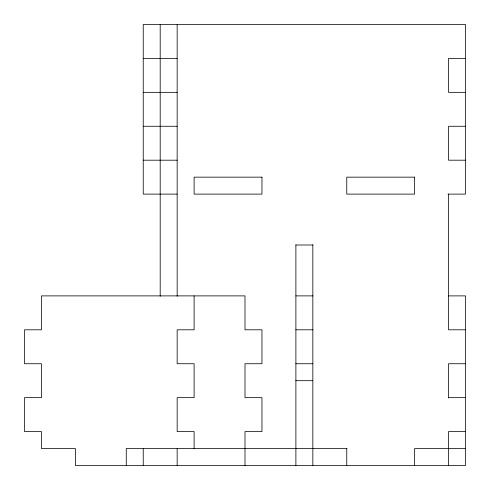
<?xml version="1.0" encoding="UTF-8"?>
<svg xmlns="http://www.w3.org/2000/svg" width="490" height="490" viewBox="0 0 490 490"><rect width="100%" height="100%" fill="white"/><g stroke="black" fill="none" stroke-linecap="round" stroke-linejoin="round"><path stroke-width="0.73" d="M143.233 58.42L177.153 58.42M465.5 58.42L448.54 58.42L448.54 92.347L465.5 92.347M143.233 92.347L177.153 92.347M143.233 126.267L177.153 126.267M465.5 126.267L448.54 126.267L448.54 160.193L465.5 160.193M143.233 160.193L177.153 160.193M177.153 194.114L143.233 194.114L143.233 24.5L465.5 24.5L465.5 194.114L448.032 194.114M295.887 245L312.847 245M295.887 295.887L312.847 295.887M448.54 295.887L465.5 295.887L465.5 465.5L75.386 465.5L75.386 448.54L41.46 448.54L41.46 431.58L24.5 431.58L24.5 397.653L41.46 397.653L41.46 363.733L24.5 363.733L24.5 329.807L41.46 329.807L41.46 295.887L245 295.887L245 329.807L261.96 329.807L261.96 363.733L245 363.733L245 397.653L261.96 397.653L261.96 431.58L245 431.58L245 465.5M295.887 329.807L312.847 329.807M465.5 329.807L448.54 329.807L448.54 194.114M295.887 363.733L312.847 363.733M465.5 363.733L448.54 363.733L448.54 398.033M295.887 380.693L312.675 380.693M448.54 397.653L465.5 397.653M465.5 431.58L448.54 431.58L448.54 465.5M346.987 448.54L126.267 448.54L126.267 465.5M465.5 448.54L414.613 448.54L414.613 465.5M346.767 448.54L346.767 465.5M312.847 244.62L312.847 465.5M295.887 244.81L295.887 465.5M194.114 295.887L194.114 329.807L177.153 329.807L177.153 363.733L194.114 363.733L194.114 397.653L177.153 397.653L177.153 431.58L194.114 431.58L194.114 448.54M177.153 24.5L177.153 296.266M177.153 448.54L177.153 465.5M160.193 24.5L160.193 296.266M143.233 448.54L143.233 465.5M261.96 177.153L194.114 177.153L194.114 194.114L261.96 194.114L261.96 177.153M414.613 177.153L346.767 177.153L346.767 194.114L414.613 194.114L414.613 177.153"/></g></svg>
